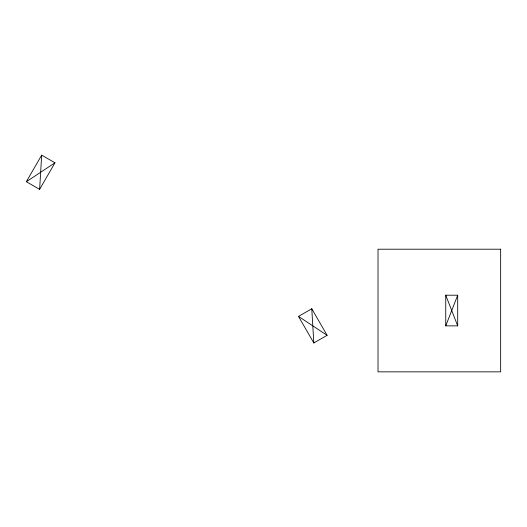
<?xml version="1.0" encoding="UTF-8"?>
<svg xmlns="http://www.w3.org/2000/svg" width="527" height="527" viewBox="0 0 527 527"><rect width="100%" height="100%" fill="white"/><g stroke="black" fill="none" stroke-linecap="round" stroke-linejoin="round"><path stroke-width="0.79" d="M39.624 189.364L41.679 155.149L54.953 162.817L39.624 189.364L26.35 181.703L41.679 155.149M445.743 325.864L457.699 295.206L445.743 295.206L445.743 325.864L457.699 325.864L457.699 295.206M26.35 181.703L54.953 162.817M298.499 316.417L311.773 308.756L327.109 335.304L313.828 342.972L298.499 316.417L327.109 335.304M445.743 295.206L457.699 325.864M311.773 308.756L313.828 342.972M500.65 249.212L378.017 249.212L378.017 371.851L500.65 371.851L500.65 249.212"/></g></svg>
